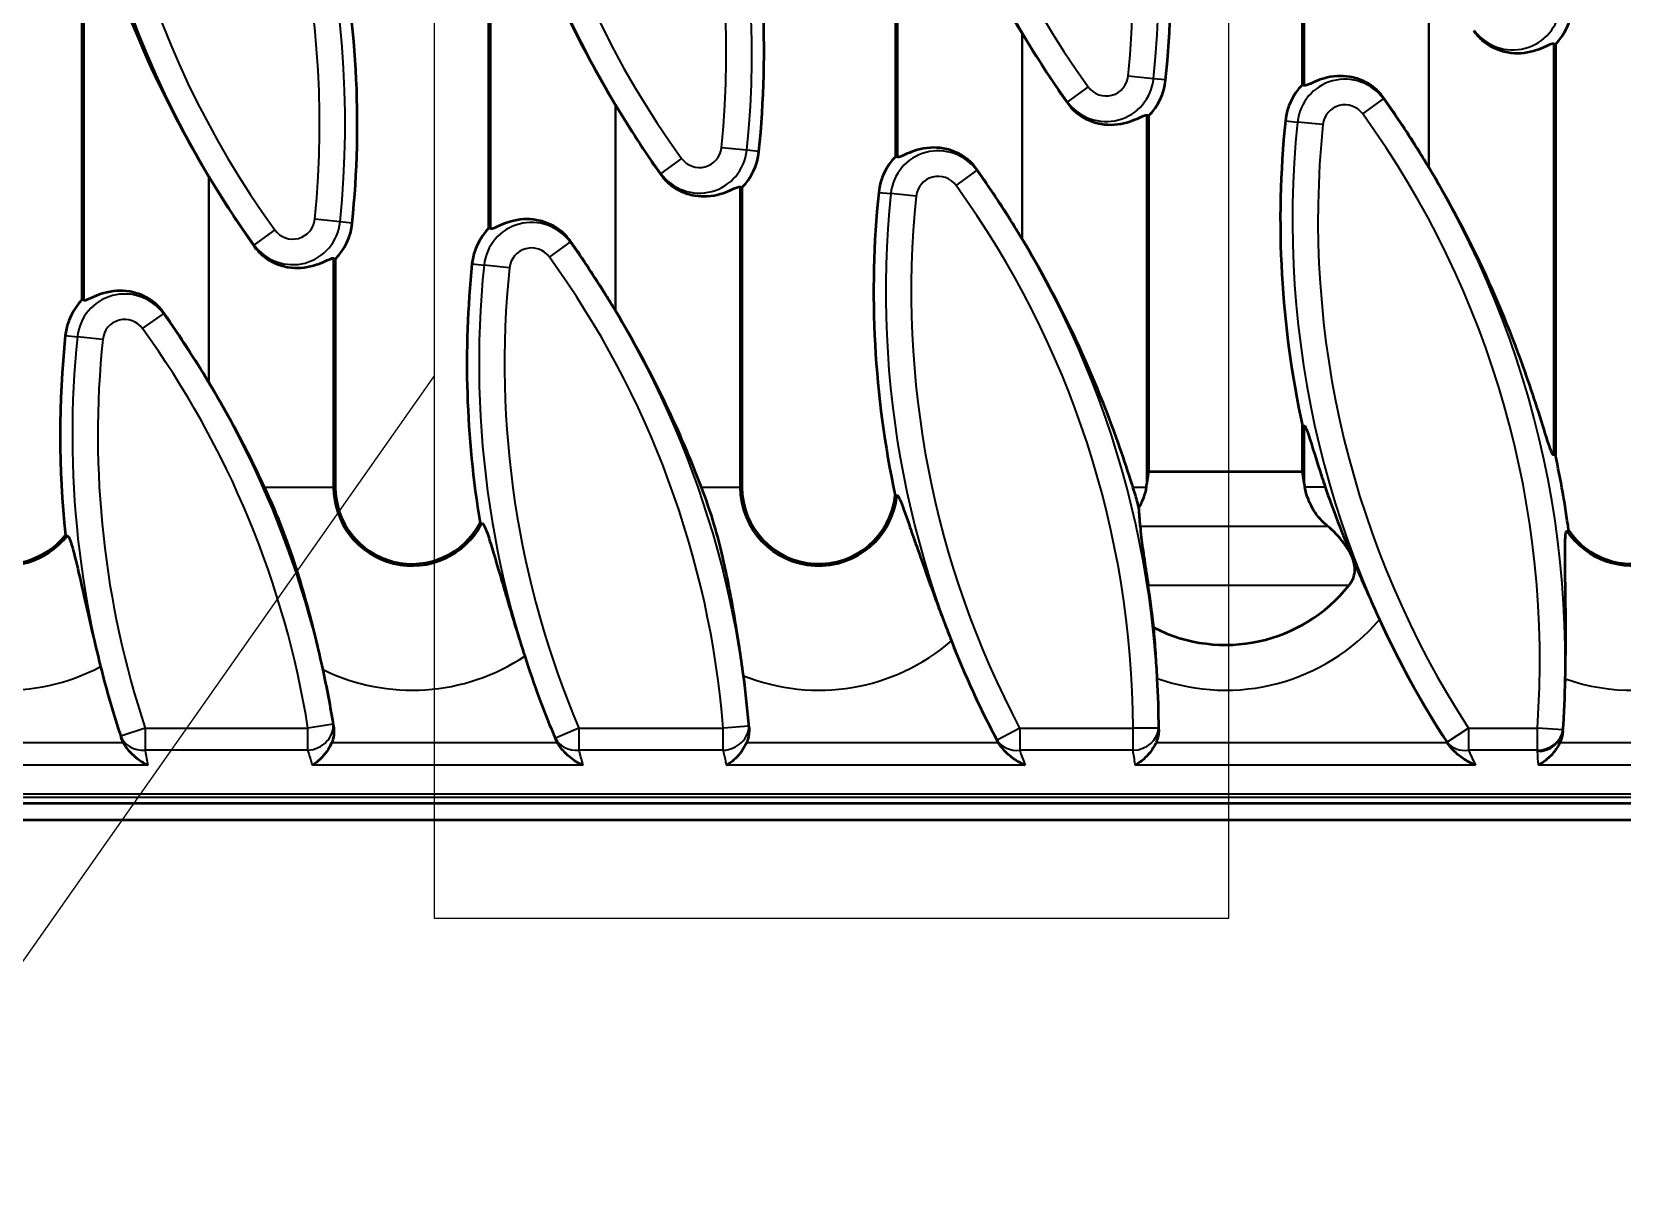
# Model space of a CAD drawing. Header units: millimetres. Extents: x 0 to 1485, y 0 to 1050.
# Drawn here: x 993.1 to 1086.2, y 482.8 to 550.9 of the extents above; entities that cross this region are included whole.
import ezdxf

# ---------------------------------------------------------------- set-up
doc = ezdxf.new("R2010")
doc.units = ezdxf.units.MM
doc.header["$LTSCALE"] = 2.5
for name, color, linetype, lineweight in [('Detailumgrenzung (ISO)', 7, 'Continuous', 25), ('Sichtbar (ISO)', 7, 'Continuous', 50), ('Sichtbar schmal (ISO)', 7, 'Continuous', 35)]:
    doc.layers.add(name, color=color, linetype=linetype, lineweight=lineweight)

# ---------------------------------------------------------------- blocks, each defined once
blk = doc.blocks.new('2DDetail0')
at = {"layer": 'Detailumgrenzung (ISO)', "flags": 128}
blk.add_lwpolyline([(406.668, 199.609), (425.279, 199.609), (425.279, 251.495), (406.668, 251.495), (406.668, 199.609)], dxfattribs=at)
blk = doc.blocks.new('2DTransSymbol1')
at = {"layer": 'Detailumgrenzung (ISO)'}
blk.add_line((406.668, 212.311), (352.158, 134.75), dxfattribs=at)

msp = doc.modelspace()

# ---------------------------------------------------------------- linework, layer by layer
at = {"layer": 'Sichtbar (ISO)'}
for p, q in [((1067.503, 547.812), (1067.503, 571.839)), ((1043.693, 543.621), (1043.693, 567.649)), ((1019.884, 539.431), (1019.884, 563.459)), ((996.074, 535.24), (996.074, 559.268)), ((1082.313, 550.182), (1082.313, 526.154)), ((1058.503, 545.991), (1058.503, 525.159)), ((1034.693, 541.801), (1034.693, 524.259)), ((1010.884, 537.61), (1010.884, 524.259)), ((1067.503, 527.839), (1067.62, 527.852)), ((1067.503, 525.159), (1067.503, 527.839)), ((1082.313, 526.154), (1082.196, 526.142)), ((1058.503, 525.159), (1058.386, 524.387)), ((1067.503, 525.159), (1058.503, 525.159)), ((1067.62, 524.387), (1067.503, 525.159)), ((920.646, 505.759), (1419.646, 505.759)), ((1420.146, 504.759), (420.146, 504.759))]:
    msp.add_line(p, q, dxfattribs=at)
for centre, radius, start, end in [((1002.974, 553.912), 56.821, 354.12505, 12.24573), ((979.165, 549.721), 56.821, 354.12505, 12.24573), ((955.355, 545.531), 56.821, 354.12505, 12.24573), ((1079.825, 552.644), 3.5, 315.28608, 354.12505), ((1099.222, 579.701), 56.122, 210.93272, 210.99477), ((1056.016, 548.454), 3.5, 315.28608, 354.12505), ((1069.99, 545.349), 3.5, 135.28608, 174.12505), ((1075.412, 575.511), 56.122, 210.93272, 210.99477), ((1123.032, 539.892), 56.821, 174.12505, 192.24573), ((1032.206, 544.263), 3.5, 315.28608, 354.12505), ((1046.181, 541.159), 3.5, 135.28608, 174.12505), ((1026.784, 514.102), 56.122, 30.93272, 30.99477), ((1051.603, 571.32), 56.122, 210.93272, 210.99477), ((1099.222, 535.701), 56.821, 174.12505, 192.11933), ((1008.397, 540.073), 3.5, 315.28608, 354.12505), ((1022.371, 536.968), 3.5, 135.28608, 174.12505), ((1002.974, 509.912), 56.122, 30.93272, 30.99477), ((1075.412, 531.511), 56.821, 174.12505, 189.47002), ((998.562, 532.778), 3.5, 135.28608, 174.12505), ((979.165, 505.721), 56.122, 30.93272, 30.99477), ((1051.603, 527.32), 56.821, 174.12505, 185.93494), ((955.355, 501.531), 56.122, 30.93272, 30.99477), ((1026.784, 514.102), 56.821, 7.71332, 12.24573), ((991.574, 524.259), 4.5, 180, 321.29525), ((1015.384, 524.259), 4.5, 180, 332.22447), ((1039.193, 524.259), 4.5, 180, 353.78443), ((1086.813, 524.259), 4.5, 214.21373, 0), ((1002.974, 509.912), 56.165, 6.25829, 8.81559), ((1063.003, 524.259), 9.234, 242.95895, 321.56924), ((1123.032, 539.892), 56.122, 204.62796, 213.05051), ((1099.222, 535.701), 56.122, 201.36581, 207.97683), ((1075.412, 531.511), 56.122, 197.79028, 203.10417), ((1051.603, 527.32), 56.122, 193.98684, 198.4027), ((955.355, 501.531), 56.122, 8.99832, 12.39187), ((979.165, 505.721), 56.122, 4.57104, 7.67641), ((1002.974, 509.912), 56.122, 0.17101, 3.21705), ((1026.784, 514.102), 56.122, 355.77199, 358.90894)]:
    msp.add_arc(centre, radius, start, end, dxfattribs=at)
for centre, major_axis, ratio, start_param, end_param in [((1051.114, 524.755), (-7.3, 0), 0.57735, 3.023669, 3.054326), ((1074.892, 524.755), (-7.3, 0), 0.57735, 0.087266, 0.117923), ((1002.974, 518.366), (0, -55.792), 0.988452, 1.635676, 1.654715)]:
    msp.add_ellipse(centre, major_axis=major_axis, ratio=ratio, start_param=start_param, end_param=end_param, dxfattribs=at)
for points, knots in [([(1043.81, 567.662), (1043.824, 567.663), (1043.842, 567.642), (1043.886, 567.559), (1043.914, 567.495), (1044.004, 567.259), (1044.076, 567.041), (1044.318, 566.289), (1044.526, 565.613), (1044.979, 564.207), (1045.225, 563.474), (1046.175, 560.788), (1047.082, 558.542), (1049.042, 554.44), (1050.053, 552.572), (1051.083, 550.853)], [0.001445, 0.001445, 0.001445, 0.001445, 0.046776, 0.046776, 0.093551, 0.093551, 0.187102, 0.187102, 0.417891, 0.417891, 0.64868, 0.64868, 1.339149, 1.339149, 1.926999, 1.926999, 1.926999, 1.926999]), ([(1020.001, 563.471), (1020.014, 563.472), (1020.032, 563.452), (1020.077, 563.369), (1020.104, 563.305), (1020.195, 563.069), (1020.267, 562.851), (1020.509, 562.099), (1020.716, 561.422), (1021.17, 560.016), (1021.416, 559.284), (1022.366, 556.597), (1023.272, 554.352), (1025.232, 550.249), (1026.243, 548.381), (1027.273, 546.662)], [0.001445, 0.001445, 0.001445, 0.001445, 0.046776, 0.046776, 0.093551, 0.093551, 0.187102, 0.187102, 0.417891, 0.417891, 0.64868, 0.64868, 1.339149, 1.339149, 1.926999, 1.926999, 1.926999, 1.926999]), ([(996.191, 559.281), (996.204, 559.282), (996.222, 559.261), (996.267, 559.178), (996.295, 559.115), (996.385, 558.878), (996.457, 558.66), (996.699, 557.908), (996.907, 557.232), (997.36, 555.826), (997.606, 555.093), (998.556, 552.407), (999.462, 550.161), (1001.423, 546.059), (1002.433, 544.191), (1003.464, 542.472)], [0.001445, 0.001445, 0.001445, 0.001445, 0.046776, 0.046776, 0.093551, 0.093551, 0.187102, 0.187102, 0.417891, 0.417891, 0.64868, 0.64868, 1.339149, 1.339149, 1.926999, 1.926999, 1.926999, 1.926999]), ([(1051.114, 550.801), (1051.53, 550.107), (1051.956, 549.428), (1052.805, 548.118), (1053.254, 547.45), (1053.713, 546.788)], [5.6696828, 5.6696828, 5.6696828, 5.6696828, 5.9076607, 5.9076607, 6.1399115, 6.1399115, 6.1399115, 6.1399115]), ([(1077.522, 550.979), (1077.664, 550.775), (1077.839, 550.581), (1078.247, 550.231), (1078.485, 550.082), (1078.967, 549.852), (1079.253, 549.764), (1079.8, 549.669), (1080.061, 549.661), (1080.833, 549.706), (1081.304, 549.874), (1081.942, 550.156), (1082.13, 550.258), (1082.196, 550.23)], [3.7738978, 3.7738978, 3.7738978, 3.7738978, 3.8486369, 3.8486369, 3.9329934, 3.9329934, 4.0314686, 4.0314686, 4.1299438, 4.1299438, 4.3729414, 4.3729414, 4.5970062, 4.5970062, 4.5970062, 4.5970062]), ([(1072.293, 547.015), (1072.152, 547.218), (1071.977, 547.412), (1071.569, 547.763), (1071.331, 547.911), (1070.848, 548.141), (1070.563, 548.23), (1070.016, 548.325), (1069.754, 548.333), (1068.982, 548.287), (1068.511, 548.119), (1067.874, 547.838), (1067.685, 547.736), (1067.62, 547.763)], [3.7738978, 3.7738978, 3.7738978, 3.7738978, 3.8486369, 3.8486369, 3.9329934, 3.9329934, 4.0314686, 4.0314686, 4.1299438, 4.1299438, 4.3729414, 4.3729414, 4.5970062, 4.5970062, 4.5970062, 4.5970062]), ([(1027.304, 546.61), (1027.721, 545.917), (1028.146, 545.237), (1028.995, 543.928), (1029.444, 543.259), (1029.903, 542.598)], [5.6696828, 5.6696828, 5.6696828, 5.6696828, 5.9076607, 5.9076607, 6.1399115, 6.1399115, 6.1399115, 6.1399115]), ([(1053.713, 546.788), (1053.854, 546.585), (1054.029, 546.391), (1054.437, 546.04), (1054.675, 545.892), (1055.158, 545.662), (1055.443, 545.573), (1055.99, 545.478), (1056.252, 545.471), (1057.024, 545.516), (1057.495, 545.684), (1058.132, 545.965), (1058.321, 546.067), (1058.386, 546.04)], [3.7738978, 3.7738978, 3.7738978, 3.7738978, 3.8486369, 3.8486369, 3.9329934, 3.9329934, 4.0314686, 4.0314686, 4.1299438, 4.1299438, 4.3729414, 4.3729414, 4.5970062, 4.5970062, 4.5970062, 4.5970062]), ([(1074.892, 543.002), (1074.712, 543.302), (1074.532, 543.596), (1073.717, 544.908), (1073.012, 545.98), (1072.293, 547.015)], [5.4826973, 5.4826973, 5.4826973, 5.4826973, 5.5850708, 5.5850708, 5.9462229, 5.9462229, 5.9462229, 5.9462229]), ([(1048.483, 542.824), (1048.342, 543.028), (1048.167, 543.222), (1047.759, 543.573), (1047.521, 543.721), (1047.038, 543.951), (1046.753, 544.039), (1046.206, 544.134), (1045.945, 544.142), (1045.173, 544.097), (1044.701, 543.929), (1044.064, 543.648), (1043.876, 543.545), (1043.81, 543.573)], [3.7738978, 3.7738978, 3.7738978, 3.7738978, 3.8486369, 3.8486369, 3.9329934, 3.9329934, 4.0314686, 4.0314686, 4.1299438, 4.1299438, 4.3729414, 4.3729414, 4.5970062, 4.5970062, 4.5970062, 4.5970062]), ([(1051.083, 538.812), (1050.903, 539.111), (1050.723, 539.406), (1049.908, 540.717), (1049.202, 541.79), (1048.483, 542.824)], [5.4826973, 5.4826973, 5.4826973, 5.4826973, 5.5850708, 5.5850708, 5.9462229, 5.9462229, 5.9462229, 5.9462229]), ([(1082.196, 526.142), (1082.182, 526.14), (1082.164, 526.161), (1082.119, 526.244), (1082.092, 526.308), (1082.002, 526.544), (1081.93, 526.762), (1081.688, 527.514), (1081.48, 528.191), (1081.027, 529.597), (1080.78, 530.329), (1079.831, 533.016), (1078.924, 535.261), (1076.964, 539.363), (1075.953, 541.231), (1074.923, 542.95)], [0.001445, 0.001445, 0.001445, 0.001445, 0.046776, 0.046776, 0.093551, 0.093551, 0.187102, 0.187102, 0.417891, 0.417891, 0.64868, 0.64868, 1.339149, 1.339149, 1.926999, 1.926999, 1.926999, 1.926999]), ([(1003.495, 542.42), (1003.911, 541.726), (1004.337, 541.047), (1005.186, 539.738), (1005.634, 539.069), (1006.094, 538.407)], [5.6696828, 5.6696828, 5.6696828, 5.6696828, 5.9076607, 5.9076607, 6.1399115, 6.1399115, 6.1399115, 6.1399115]), ([(1029.903, 542.598), (1030.045, 542.395), (1030.219, 542.2), (1030.628, 541.85), (1030.866, 541.701), (1031.348, 541.472), (1031.634, 541.383), (1032.181, 541.288), (1032.442, 541.28), (1033.214, 541.325), (1033.685, 541.493), (1034.323, 541.775), (1034.511, 541.877), (1034.577, 541.849)], [3.7738978, 3.7738978, 3.7738978, 3.7738978, 3.8486369, 3.8486369, 3.9329934, 3.9329934, 4.0314686, 4.0314686, 4.1299438, 4.1299438, 4.3729414, 4.3729414, 4.5970062, 4.5970062, 4.5970062, 4.5970062]), ([(1024.674, 538.634), (1024.533, 538.837), (1024.358, 539.031), (1023.95, 539.382), (1023.712, 539.53), (1023.229, 539.76), (1022.944, 539.849), (1022.397, 539.944), (1022.135, 539.952), (1021.363, 539.906), (1020.892, 539.738), (1020.255, 539.457), (1020.066, 539.355), (1020.001, 539.382)], [3.7738978, 3.7738978, 3.7738978, 3.7738978, 3.8486369, 3.8486369, 3.9329934, 3.9329934, 4.0314686, 4.0314686, 4.1299438, 4.1299438, 4.3729414, 4.3729414, 4.5970062, 4.5970062, 4.5970062, 4.5970062]), ([(1006.094, 538.407), (1006.235, 538.204), (1006.41, 538.01), (1006.818, 537.659), (1007.056, 537.511), (1007.539, 537.281), (1007.824, 537.192), (1008.371, 537.098), (1008.633, 537.09), (1009.405, 537.135), (1009.876, 537.303), (1010.513, 537.584), (1010.702, 537.686), (1010.767, 537.659)], [3.7738978, 3.7738978, 3.7738978, 3.7738978, 3.8486369, 3.8486369, 3.9329934, 3.9329934, 4.0314686, 4.0314686, 4.1299438, 4.1299438, 4.3729414, 4.3729414, 4.5970062, 4.5970062, 4.5970062, 4.5970062]), ([(1027.273, 534.621), (1027.093, 534.921), (1026.913, 535.215), (1026.098, 536.527), (1025.393, 537.599), (1024.674, 538.634)], [5.4826973, 5.4826973, 5.4826973, 5.4826973, 5.5850708, 5.5850708, 5.9462229, 5.9462229, 5.9462229, 5.9462229]), ([(1057.586, 524.259), (1057.54, 524.405), (1057.492, 524.553), (1057.217, 525.406), (1056.971, 526.139), (1056.021, 528.825), (1055.115, 531.07), (1053.155, 535.173), (1052.144, 537.041), (1051.114, 538.76)], [0.368707, 0.368707, 0.368707, 0.368707, 0.417891, 0.417891, 0.64868, 0.64868, 1.339149, 1.339149, 1.926999, 1.926999, 1.926999, 1.926999]), ([(1000.864, 534.443), (1000.723, 534.647), (1000.548, 534.841), (1000.14, 535.192), (999.902, 535.34), (999.419, 535.57), (999.134, 535.658), (998.587, 535.753), (998.326, 535.761), (997.554, 535.716), (997.082, 535.548), (996.445, 535.267), (996.257, 535.164), (996.191, 535.192)], [3.7738978, 3.7738978, 3.7738978, 3.7738978, 3.8486369, 3.8486369, 3.9329934, 3.9329934, 4.0314686, 4.0314686, 4.1299438, 4.1299438, 4.3729414, 4.3729414, 4.5970062, 4.5970062, 4.5970062, 4.5970062]), ([(1003.464, 530.431), (1003.064, 531.096), (1002.656, 531.749), (1001.809, 533.059), (1001.342, 533.756), (1000.864, 534.443)], [1.8806918, 1.8806918, 1.8806918, 1.8806918, 2.1093529, 2.1093529, 2.3506664, 2.3506664, 2.3506664, 2.3506664]), ([(1032.322, 524.259), (1031.725, 525.819), (1031.026, 527.464), (1029.345, 530.982), (1028.334, 532.85), (1027.304, 534.569)], [0.830789, 0.830789, 0.830789, 0.830789, 1.339149, 1.339149, 1.926999, 1.926999, 1.926999, 1.926999]), ([(1006.742, 524.259), (1006.177, 525.476), (1005.565, 526.693), (1004.459, 528.732), (1003.983, 529.565), (1003.495, 530.379)], [1.1724592, 1.1724592, 1.1724592, 1.1724592, 1.5671437, 1.5671437, 1.8461985, 1.8461985, 1.8461985, 1.8461985]), ([(1067.62, 527.852), (1067.64, 527.854), (1067.673, 527.802), (1067.755, 527.609), (1067.805, 527.468), (1068.065, 526.699), (1068.367, 525.698), (1068.708, 524.652), (1068.772, 524.457), (1068.838, 524.259)], [1.566222, 1.566222, 1.566222, 1.566222, 1.6350841, 1.6350841, 1.7053903, 1.7053903, 2.0082678, 2.0082678, 2.0761929, 2.0761929, 2.0761929, 2.0761929]), ([(1010.169, 513.574), (1009.982, 514.428), (1009.792, 515.232), (1009.253, 517.387), (1008.887, 518.68), (1007.935, 521.535), (1007.474, 522.681), (1006.742, 524.259)], [-1.180217, -1.180217, -1.180217, -1.180217, -0.963853, -0.963853, -0.533073, -0.533073, 0, 0, 0, 0]), ([(1034.783, 513.218), (1034.624, 514.402), (1034.461, 515.458), (1034.078, 517.767), (1033.833, 519.027), (1033.418, 520.818), (1033.26, 521.428), (1032.85, 522.808), (1032.615, 523.492), (1032.322, 524.259)], [-1.034156, -1.034156, -1.034156, -1.034156, -0.834853, -0.834853, -0.475916, -0.475916, -0.260053, -0.260053, 0, 0, 0, 0]), ([(1057.928, 523.043), (1057.902, 523.153), (1057.874, 523.262), (1057.77, 523.657), (1057.686, 523.944), (1057.586, 524.259)], [-0.1595351, -0.1595351, -0.1595351, -0.1595351, -0.1145878, -0.1145878, 0, 0, 0, 0]), ([(1068.973, 521.983), (1068.89, 522.051), (1068.81, 522.121), (1068.51, 522.406), (1068.331, 522.633), (1067.922, 523.272), (1067.741, 523.778), (1067.643, 524.259)], [1.8080032, 1.8080032, 1.8080032, 1.8080032, 1.8522257, 1.8522257, 1.9853898, 1.9853898, 2.2549089, 2.2549089, 2.2549089, 2.2549089]), ([(1068.838, 524.259), (1069.039, 523.656), (1069.276, 523.009), (1069.839, 521.556), (1070.169, 520.738), (1070.889, 519.029), (1071.318, 518.038), (1071.891, 516.777), (1071.953, 516.64), (1072.015, 516.504)], [-1.887042, -1.887042, -1.887042, -1.887042, -1.40838, -1.40838, -0.958755, -0.958755, -0.589475, -0.589475, -0.544652, -0.544652, -0.544652, -0.544652]), ([(1043.785, 523.778), (1043.791, 523.778), (1043.798, 523.775), (1043.814, 523.762), (1043.824, 523.751), (1043.863, 523.694), (1043.897, 523.625), (1044.065, 523.238), (1044.266, 522.664), (1044.728, 521.345), (1045.072, 520.344), (1045.836, 518.213), (1046.179, 517.283), (1046.681, 515.966), (1046.819, 515.61), (1046.958, 515.255)], [-1.893378, -1.893378, -1.893378, -1.893378, -1.860827, -1.860827, -1.821477, -1.821477, -1.716103, -1.716103, -1.341433, -1.341433, -0.894984, -0.894984, -0.584299, -0.584299, -0.469565, -0.469565, -0.469565, -0.469565]), ([(995.207, 521.41), (995.222, 521.405), (995.236, 521.394), (995.27, 521.354), (995.288, 521.324), (995.379, 521.141), (995.462, 520.877), (995.672, 520.085), (995.816, 519.463), (996.161, 517.94), (996.357, 517.062), (996.754, 515.357), (996.946, 514.558), (997.145, 513.756)], [-1.505197, -1.505197, -1.505197, -1.505197, -1.453148, -1.453148, -1.394229, -1.394229, -1.176083, -1.176083, -0.881899, -0.881899, -0.579996, -0.579996, -0.331461, -0.331461, -0.331461, -0.331461]), ([(1019.487, 522.142), (1019.502, 522.14), (1019.518, 522.129), (1019.557, 522.084), (1019.581, 522.046), (1019.71, 521.794), (1019.833, 521.422), (1020.107, 520.566), (1020.345, 519.746), (1020.881, 517.915), (1021.149, 517.011), (1021.613, 515.504), (1021.792, 514.933), (1021.975, 514.364)], [-1.524649, -1.524649, -1.524649, -1.524649, -1.488047, -1.488047, -1.44266, -1.44266, -1.259293, -1.259293, -0.884926, -0.884926, -0.581028, -0.581028, -0.400811, -0.400811, -0.400811, -0.400811]), ([(1058.006, 521.983), (1058.018, 521.796), (1058.042, 521.564), (1058.116, 520.949), (1058.179, 520.494), (1058.322, 519.52), (1058.401, 519.005), (1058.476, 518.519)], [1.4149328, 1.4149328, 1.4149328, 1.4149328, 1.5213938, 1.5213938, 1.6734166, 1.6734166, 1.8200585, 1.8200585, 1.8200585, 1.8200585]), ([(1070.236, 518.519), (1070.255, 518.543), (1070.274, 518.567), (1070.31, 518.618), (1070.329, 518.645), (1070.38, 518.726), (1070.411, 518.781), (1070.508, 518.984), (1070.551, 519.134), (1070.582, 519.445), (1070.57, 519.595), (1070.507, 519.914), (1070.449, 520.08), (1070.27, 520.478), (1070.12, 520.723), (1069.667, 521.339), (1069.322, 521.701), (1068.973, 521.983)], [-0.5921905, -0.5921905, -0.5921905, -0.5921905, -0.5791596, -0.5791596, -0.5654217, -0.5654217, -0.5382489, -0.5382489, -0.4693192, -0.4693192, -0.4025212, -0.4025212, -0.3238211, -0.3238211, -0.1992253, -0.1992253, 0, 0, 0, 0]), ([(1082.895, 513.033), (1082.908, 513.708), (1082.916, 514.382), (1082.924, 515.963), (1082.919, 516.841), (1082.898, 518.874), (1082.881, 519.838), (1082.882, 520.922), (1082.889, 521.27), (1082.922, 521.551), (1082.933, 521.609), (1082.957, 521.668), (1082.967, 521.681), (1082.979, 521.686)], [-0.9096801, -0.9096801, -0.9096801, -0.9096801, -0.7730773, -0.7730773, -0.5823149, -0.5823149, -0.2954765, -0.2954765, -0.1097811, -0.1097811, -0.0420755, -0.0420755, 0, 0, 0, 0]), ([(1059.007, 513.061), (1058.98, 513.558), (1058.949, 514.055), (1058.881, 515.053), (1058.844, 515.549), (1058.805, 516.034)], [-0.9769019, -0.9769019, -0.9769019, -0.9769019, -0.8908267, -0.8908267, -0.8024004, -0.8024004, -0.8024004, -0.8024004]), ([(1010.786, 510.308), (1010.826, 510.058), (1010.818, 509.801), (1010.736, 509.463), (1010.706, 509.372), (1010.668, 509.284)], [0, 0, 0, 0, 0.07596, 0.07596, 0.1047277, 0.1047277, 0.1047277, 0.1047277]), ([(999.912, 507.985), (999.91, 507.986), (999.908, 507.987), (999.748, 508.06), (999.588, 508.151), (999.284, 508.363), (999.137, 508.484), (998.843, 508.774), (998.695, 508.951), (998.543, 509.191), (998.516, 509.237), (998.49, 509.284)], [-0.0008062, -0.0008062, -0.0008062, -0.0008062, 0, 0, 0.0642914, 0.0642914, 0.126081, 0.126081, 0.1958506, 0.1958506, 0.2120428, 0.2120428, 0.2120428, 0.2120428]), ([(1010.668, 509.284), (1010.593, 509.108), (1010.498, 508.941), (1010.273, 508.615), (1010.139, 508.46), (1009.856, 508.19), (1009.706, 508.075), (1009.554, 507.987), (1009.552, 507.986), (1009.551, 507.985)], [0.0947916, 0.0947916, 0.0947916, 0.0947916, 0.1522468, 0.1522468, 0.2178656, 0.2178656, 0.2863204, 0.2863204, 0.2870271, 0.2870271, 0.2870271, 0.2870271]), ([(1025.38, 507.985), (1025.378, 507.986), (1025.376, 507.987), (1025.107, 508.105), (1024.835, 508.271), (1024.384, 508.647), (1024.208, 508.831), (1024.002, 509.107), (1023.945, 509.194), (1023.894, 509.284)], [-0.0008269, -0.0008269, -0.0008269, -0.0008269, 0, 0, 0.1062093, 0.1062093, 0.1910154, 0.1910154, 0.2271551, 0.2271551, 0.2271551, 0.2271551]), ([(1034.958, 509.284), (1034.947, 509.259), (1034.935, 509.233), (1034.832, 509.021), (1034.72, 508.845), (1034.479, 508.538), (1034.351, 508.403), (1034.083, 508.167), (1033.941, 508.067), (1033.799, 507.987), (1033.797, 507.986), (1033.796, 507.985)], [0.0850363, 0.0850363, 0.0850363, 0.0850363, 0.0934038, 0.0934038, 0.1558913, 0.1558913, 0.2163996, 0.2163996, 0.2791222, 0.2791222, 0.2798388, 0.2798388, 0.2798388, 0.2798388]), ([(1035.108, 510.194), (1035.128, 509.944), (1035.101, 509.69), (1035.004, 509.395), (1034.983, 509.339), (1034.958, 509.284)], [0, 0, 0, 0, 0.07529831, 0.07529831, 0.09334807, 0.09334807, 0.09334807, 0.09334807]), ([(1051.27, 507.985), (1051.268, 507.986), (1051.266, 507.987), (1051.034, 508.084), (1050.801, 508.212), (1050.374, 508.517), (1050.173, 508.693), (1049.891, 509.015), (1049.792, 509.145), (1049.71, 509.284)], [-0.0008513, -0.0008513, -0.0008513, -0.0008513, 0, 0, 0.0895806, 0.0895806, 0.1725191, 0.1725191, 0.2214293, 0.2214293, 0.2214293, 0.2214293]), ([(1058.926, 509.284), (1058.899, 509.225), (1058.869, 509.167), (1058.729, 508.917), (1058.599, 508.738), (1058.347, 508.456), (1058.227, 508.342), (1057.98, 508.143), (1057.851, 508.057), (1057.721, 507.987), (1057.72, 507.986), (1057.718, 507.985)], [0.0752884, 0.0752884, 0.0752884, 0.0752884, 0.0947455, 0.0947455, 0.1616166, 0.1616166, 0.2160268, 0.2160268, 0.272036, 0.272036, 0.2727641, 0.2727641, 0.2727641, 0.2727641]), ([(1059.096, 510.079), (1059.096, 509.83), (1059.05, 509.58), (1058.946, 509.328), (1058.936, 509.306), (1058.926, 509.284)], [0, 0, 0, 0, 0.07484255, 0.07484255, 0.08210382, 0.08210382, 0.08210382, 0.08210382]), ([(1082.573, 509.284), (1082.527, 509.188), (1082.475, 509.095), (1082.289, 508.805), (1082.137, 508.623), (1081.771, 508.266), (1081.546, 508.103), (1081.322, 507.987), (1081.32, 507.986), (1081.319, 507.985)], [0.0654967, 0.0654967, 0.0654967, 0.0654967, 0.0974166, 0.0974166, 0.1698811, 0.1698811, 0.2646411, 0.2646411, 0.2653813, 0.2653813, 0.2653813, 0.2653813]), ([(1077.64, 507.985), (1077.637, 507.986), (1077.635, 507.987), (1077.419, 508.072), (1077.204, 508.182), (1076.8, 508.439), (1076.607, 508.587), (1076.275, 508.905), (1076.127, 509.074), (1076.007, 509.259)], [-0.000881, -0.000881, -0.000881, -0.000881, 0, 0, 0.0813896, 0.0813896, 0.1578758, 0.1578758, 0.224569, 0.224569, 0.224569, 0.224569])]:
    msp.add_open_spline(points, degree=3, knots=knots, dxfattribs=at)
for points, degree in [([(1082.196, 550.23), (1082.253, 550.206), (1082.313, 550.182)], 2), ([(1067.62, 547.763), (1067.562, 547.788), (1067.503, 547.812)], 2), ([(1058.386, 546.04), (1058.444, 546.016), (1058.503, 545.991)], 2), ([(1043.81, 543.573), (1043.752, 543.597), (1043.693, 543.621)], 2), ([(1034.577, 541.849), (1034.634, 541.825), (1034.693, 541.801)], 2), ([(1020.001, 539.382), (1019.943, 539.407), (1019.884, 539.431)], 2), ([(1010.767, 537.659), (1010.825, 537.635), (1010.884, 537.61)], 2), ([(1058.363, 524.259), (1058.279, 523.851), (1058.139, 523.424), (1057.928, 523.043)], 3), ([(1043.667, 523.772), (1043.706, 523.774), (1043.746, 523.776), (1043.785, 523.778)], 3), ([(995.086, 521.445), (995.127, 521.433), (995.167, 521.421), (995.207, 521.41)], 3), ([(1019.365, 522.162), (1019.406, 522.155), (1019.447, 522.149), (1019.487, 522.142)], 3), ([(1082.979, 521.686), (1083.016, 521.7), (1083.054, 521.714), (1083.091, 521.728)], 3), ([(998.49, 509.284), (998.434, 509.386), (998.388, 509.493), (998.351, 509.603)], 3), ([(1023.894, 509.284), (1023.856, 509.35), (1023.822, 509.418), (1023.792, 509.488)], 3), ([(1049.71, 509.284), (1049.692, 509.314), (1049.675, 509.343), (1049.659, 509.374)], 3), ([(1075.991, 509.284), (1075.996, 509.276), (1076.002, 509.267), (1076.007, 509.259)], 3), ([(1082.753, 509.964), (1082.735, 509.729), (1082.676, 509.497), (1082.573, 509.284)], 3)]:
    msp.add_open_spline(points, degree=degree, dxfattribs=at)
msp.add_rational_spline([(996.191, 535.192), (996.133, 535.216), (996.074, 535.24)], [1, 1.00000000051, 1], degree=2, dxfattribs=at)
at = {"layer": 'Sichtbar schmal (ISO)'}
for p, q in [((1067.62, 547.763), (1067.62, 571.852)), ((1043.81, 543.573), (1043.81, 567.662)), ((1020.001, 539.382), (1020.001, 563.471)), ((996.191, 535.192), (996.191, 559.281)), ((1074.892, 555.043), (1074.892, 543.002)), ((1074.923, 542.95), (1074.923, 554.991)), ((1051.083, 550.853), (1051.083, 538.812)), ((1051.114, 538.76), (1051.114, 550.801)), ((1082.196, 550.23), (1082.196, 526.142)), ((1054.967, 547.695), (1053.756, 546.82)), ((1058.79, 548.168), (1057.303, 548.321)), ((1059.497, 548.096), (1058.79, 548.168)), ((1027.273, 546.662), (1027.273, 534.621)), ((1027.304, 534.569), (1027.304, 546.61)), ((1053.713, 546.788), (1053.756, 546.82)), ((1071.039, 546.108), (1072.25, 546.984)), ((1072.293, 547.015), (1072.25, 546.984)), ((1058.386, 546.04), (1058.386, 524.387)), ((1066.509, 545.708), (1067.216, 545.635)), ((1068.703, 545.482), (1067.216, 545.635)), ((1034.98, 543.978), (1033.494, 544.131)), ((1035.688, 543.905), (1034.98, 543.978)), ((1031.157, 543.505), (1029.947, 542.629)), ((1048.483, 542.824), (1048.44, 542.793)), ((1003.464, 542.472), (1003.464, 530.431)), ((1003.495, 530.379), (1003.495, 542.42)), ((1029.903, 542.598), (1029.947, 542.629)), ((1047.229, 541.917), (1048.44, 542.793)), ((1034.577, 541.849), (1034.577, 524.259)), ((1042.699, 541.517), (1043.407, 541.444)), ((1044.893, 541.291), (1043.407, 541.444)), ((1007.348, 539.314), (1006.137, 538.439)), ((1011.171, 539.787), (1009.684, 539.94)), ((1011.878, 539.715), (1011.171, 539.787)), ((1006.094, 538.407), (1006.137, 538.439)), ((1023.42, 537.727), (1024.631, 538.603)), ((1024.674, 538.634), (1024.631, 538.603)), ((1010.767, 537.659), (1010.767, 524.259)), ((1018.89, 537.327), (1019.597, 537.254)), ((1021.084, 537.101), (1019.597, 537.254)), ((1000.864, 534.443), (1000.821, 534.412)), ((999.61, 533.537), (1000.821, 534.412)), ((995.08, 533.136), (995.788, 533.063)), ((997.274, 532.91), (995.788, 533.063)), ((1067.62, 524.387), (1067.62, 527.852)), ((1006.742, 524.259), (1010.767, 524.259)), ((1010.767, 524.259), (1010.884, 524.259)), ((1032.322, 524.259), (1034.577, 524.259)), ((1034.577, 524.259), (1034.693, 524.259)), ((1057.586, 524.259), (1058.363, 524.259)), ((1068.838, 524.259), (1067.643, 524.259)), ((1058.006, 521.983), (1068.973, 521.983)), ((1058.476, 518.519), (1070.236, 518.519)), ((1010.762, 510.386), (1009.287, 510.15)), ((1035.09, 510.271), (1033.601, 510.15)), ((998.49, 509.284), (986.047, 509.284)), ((999.756, 510.15), (998.338, 509.68)), ((999.756, 510.15), (1009.287, 510.15)), ((999.756, 510.15), (999.756, 508.851)), ((1009.287, 508.851), (1009.287, 510.15)), ((1023.894, 509.284), (1010.668, 509.284)), ((1025.147, 510.15), (1023.772, 509.566)), ((1025.147, 510.15), (1033.601, 510.15)), ((1025.147, 510.15), (1025.147, 508.851)), ((1033.601, 508.851), (1033.601, 510.15)), ((1049.71, 509.284), (1034.958, 509.284)), ((1050.952, 510.15), (1049.631, 509.451)), ((1050.952, 510.15), (1057.59, 510.15)), ((1050.952, 510.15), (1050.952, 508.851)), ((1059.084, 510.157), (1057.59, 510.15)), ((1057.59, 508.851), (1057.59, 510.15)), ((1075.991, 509.284), (1058.926, 509.284)), ((1077.224, 510.15), (1075.971, 509.336)), ((1077.224, 510.15), (1081.257, 510.15)), ((1077.224, 510.15), (1077.224, 508.851)), ((1081.257, 508.851), (1081.257, 510.15)), ((1082.747, 510.042), (1081.257, 510.15)), ((1162.388, 509.284), (1082.573, 509.284)), ((1009.287, 508.851), (999.756, 508.851)), ((1033.601, 508.851), (1025.147, 508.851)), ((1057.59, 508.851), (1050.952, 508.851)), ((1081.257, 508.851), (1077.224, 508.851)), ((999.912, 507.985), (984.974, 507.985)), ((1025.38, 507.985), (1009.551, 507.985)), ((1051.27, 507.985), (1033.796, 507.985)), ((1077.64, 507.985), (1057.718, 507.985)), ((1163.626, 507.985), (1081.319, 507.985)), ((1419.646, 506.275), (920.646, 506.275)), ((1419.646, 506.08), (920.646, 506.08))]:
    msp.add_line(p, q, dxfattribs=at)
for centre, radius, start, end in [((1002.974, 553.912), 56.11, 354.12505, 35.87495), ((1002.974, 553.912), 54.616, 354.12505, 35.87495), ((1099.222, 579.701), 56.11, 174.12505, 215.87495), ((1099.222, 579.701), 54.616, 174.12505, 215.87495), ((979.165, 549.721), 56.11, 354.12505, 35.87495), ((1075.412, 575.511), 56.11, 174.12505, 215.87495), ((1075.412, 575.511), 54.616, 174.12505, 215.87495), ((979.165, 549.721), 54.616, 354.12505, 35.87495), ((955.355, 545.531), 56.11, 354.12505, 35.87495), ((955.355, 545.531), 54.616, 354.12505, 35.87495), ((1051.603, 571.32), 56.11, 174.12505, 215.87495), ((1051.603, 571.32), 54.616, 174.12505, 215.87495), ((1079.825, 552.644), 2.789, 215.87495, 354.12505), ((1056.016, 548.454), 2.789, 215.87495, 354.12505), ((1056.016, 548.454), 1.294, 215.87495, 354.12505), ((1069.99, 545.349), 2.789, 35.87495, 174.12505), ((1069.99, 545.349), 1.294, 35.87495, 174.12505), ((1026.784, 514.102), 56.11, 355.8505, 35.87495), ((1123.032, 539.892), 56.11, 174.12505, 212.99441), ((1026.784, 514.102), 54.616, 355.8505, 35.87495), ((1123.032, 539.892), 54.616, 174.12505, 212.99441), ((1032.206, 544.263), 2.789, 215.87495, 354.12505), ((1032.206, 544.263), 1.294, 215.87495, 354.12505), ((1046.181, 541.159), 2.789, 35.87495, 174.12505), ((1046.181, 541.159), 1.294, 35.87495, 174.12505), ((1002.974, 509.912), 54.616, 0.25023, 35.87495), ((1002.974, 509.912), 56.11, 0.25023, 35.87495), ((1099.222, 535.701), 56.11, 174.12505, 207.89358), ((1099.222, 535.701), 54.616, 174.12505, 207.89358), ((1008.397, 540.073), 2.789, 215.87495, 354.12505), ((1008.397, 540.073), 1.294, 215.87495, 354.12505), ((1022.371, 536.968), 2.789, 35.87495, 174.12505), ((1022.371, 536.968), 1.294, 35.87495, 174.12505), ((979.165, 505.721), 56.11, 4.65144, 35.87495), ((1075.412, 531.511), 56.11, 174.12505, 203.02323), ((979.165, 505.721), 54.616, 4.65144, 35.87495), ((1075.412, 531.511), 54.616, 174.12505, 203.02323), ((998.562, 532.778), 2.789, 35.87495, 174.12505), ((998.562, 532.778), 1.294, 35.87495, 174.12505), ((955.355, 501.531), 54.616, 9.0804, 35.87495), ((955.355, 501.531), 56.11, 9.0804, 35.87495), ((1051.603, 527.32), 56.11, 174.12505, 198.32326), ((1051.603, 527.32), 54.616, 174.12505, 198.32326), ((991.574, 524.259), 4.617, 180, 321.89439), ((1015.384, 524.259), 4.617, 180, 332.71642), ((1039.193, 524.259), 4.617, 180, 354.02014), ((1086.813, 524.259), 4.617, 213.86986, 0), ((1086.813, 524.259), 11.889, 250.76282, 329.37273), ((1063.003, 524.259), 11.889, 250.36284, 319.29045), ((1039.193, 524.259), 11.889, 248.22723, 310.77129), ((991.574, 524.259), 11.889, 236.62354, 297.94201), ((1015.384, 524.259), 11.889, 243.98566, 303.66579)]:
    msp.add_arc(centre, radius, start, end, dxfattribs=at)
for centre, major_axis, ratio, start_param, end_param in [((1009.287, 510.15), (1.431, 0.448), 0.855592, 4.450504, 6.114011), ((1033.601, 510.15), (1.461, 0.341), 0.860188, 4.514257, 6.111441), ((999.756, 510.15), (-1.478, -0.254), 0.862857, 0.173299, 1.423848), ((1025.147, 510.15), (-1.452, -0.378), 0.858782, 0.170944, 1.350868), ((1050.952, 510.15), (-1.412, -0.505), 0.852485, 0.167507, 1.274683), ((1057.59, 510.15), (1.482, 0.231), 0.863406, 4.578585, 6.109561), ((1077.224, 510.15), (-1.358, -0.636), 0.843191, 0.162834, 1.194508), ((1081.257, 510.15), (1.495, 0.119), 0.865344, 4.643803, 6.108395), ((1081.262, 510.075), (1.495, 0.117), 0.865367, 4.644974, 6.108381)]:
    msp.add_ellipse(centre, major_axis=major_axis, ratio=ratio, start_param=start_param, end_param=end_param, dxfattribs=at)
for points in [[(1010.762, 510.386), (1010.77, 510.36), (1010.778, 510.334), (1010.786, 510.308)], [(1035.09, 510.271), (1035.096, 510.245), (1035.102, 510.22), (1035.108, 510.194)], [(1059.084, 510.157), (1059.088, 510.131), (1059.092, 510.105), (1059.096, 510.079)], [(1081.319, 507.985), (1081.302, 508.249), (1081.283, 508.512), (1081.262, 508.776)]]:
    msp.add_open_spline(points, degree=3, dxfattribs=at)
for points, knots in [([(998.351, 509.603), (998.349, 509.617), (998.347, 509.63), (998.342, 509.656), (998.34, 509.668), (998.338, 509.68)], [1.397523971, 1.397523971, 1.397523971, 1.397523971, 1.398290839, 1.398290839, 1.398963153, 1.398963153, 1.398963153, 1.398963153]), ([(1023.792, 509.488), (1023.79, 509.499), (1023.787, 509.509), (1023.78, 509.535), (1023.776, 509.55), (1023.772, 509.566)], [1.311813295, 1.311813295, 1.311813295, 1.311813295, 1.312408309, 1.312408309, 1.313297855, 1.313297855, 1.313297855, 1.313297855]), ([(1049.659, 509.374), (1049.657, 509.38), (1049.655, 509.386), (1049.645, 509.412), (1049.638, 509.431), (1049.631, 509.451)], [1.221876164, 1.221876164, 1.221876164, 1.221876164, 1.222246749, 1.222246749, 1.223422211, 1.223422211, 1.223422211, 1.223422211]), ([(1076.007, 509.259), (1076.007, 509.26), (1076.007, 509.261), (1075.994, 509.286), (1075.983, 509.311), (1075.971, 509.336)], [1.12647472, 1.12647472, 1.12647472, 1.12647472, 1.126528951, 1.126528951, 1.128106705, 1.128106705, 1.128106705, 1.128106705]), ([(1082.747, 510.042), (1082.749, 510.02), (1082.75, 509.997), (1082.752, 509.971), (1082.752, 509.968), (1082.753, 509.964)], [1.490657171, 1.490657171, 1.490657171, 1.490657171, 1.491850057, 1.491850057, 1.492026728, 1.492026728, 1.492026728, 1.492026728]), ([(999.756, 508.851), (999.758, 508.839), (999.76, 508.828), (999.81, 508.539), (999.86, 508.262), (999.912, 507.985)], [-1.39896315, -1.39896315, -1.39896315, -1.39896315, -1.39829084, -1.39829084, -1.38242798, -1.38242798, -1.38242798, -1.38242798]), ([(1009.551, 507.985), (1009.526, 508.067), (1009.502, 508.149), (1009.477, 508.23), (1009.415, 508.438), (1009.351, 508.645), (1009.287, 508.851)], [-1.27970399, -1.27970399, -1.27970399, -1.27970399, -1.27522859, -1.27522859, -1.27522859, -1.26387056, -1.26387056, -1.26387056, -1.26387056]), ([(1025.147, 508.851), (1025.151, 508.836), (1025.155, 508.821), (1025.23, 508.532), (1025.304, 508.258), (1025.38, 507.985)], [-1.31329785, -1.31329785, -1.31329785, -1.31329785, -1.31240831, -1.31240831, -1.29622858, -1.29622858, -1.29622858, -1.29622858]), ([(1033.796, 507.985), (1033.778, 508.065), (1033.761, 508.146), (1033.743, 508.226), (1033.697, 508.434), (1033.649, 508.643), (1033.601, 508.851)], [-1.35461636, -1.35461636, -1.35461636, -1.35461636, -1.35025925, -1.35025925, -1.35025925, -1.33891944, -1.33891944, -1.33891944, -1.33891944]), ([(1050.952, 508.851), (1050.958, 508.832), (1050.965, 508.813), (1051.069, 508.523), (1051.169, 508.254), (1051.27, 507.985)], [-1.22342221, -1.22342221, -1.22342221, -1.22342221, -1.22224675, -1.22224675, -1.20563003, -1.20563003, -1.20563003, -1.20563003]), ([(1057.718, 507.985), (1057.715, 508.003), (1057.713, 508.021), (1057.71, 508.039), (1057.672, 508.31), (1057.632, 508.581), (1057.59, 508.851)], [-1.4300151, -1.4300151, -1.4300151, -1.4300151, -1.42904183, -1.42904183, -1.42904183, -1.41436007, -1.41436007, -1.41436007, -1.41436007]), ([(1077.224, 508.851), (1077.235, 508.827), (1077.247, 508.802), (1077.383, 508.513), (1077.51, 508.248), (1077.64, 507.985)], [-1.1281067, -1.1281067, -1.1281067, -1.1281067, -1.12652895, -1.12652895, -1.10933467, -1.10933467, -1.10933467, -1.10933467]), ([(1081.262, 508.776), (1081.262, 508.779), (1081.262, 508.782), (1081.26, 508.807), (1081.258, 508.829), (1081.257, 508.851)], [-1.492026728, -1.492026728, -1.492026728, -1.492026728, -1.491850057, -1.491850057, -1.490657171, -1.490657171, -1.490657171, -1.490657171])]:
    msp.add_open_spline(points, degree=3, knots=knots, dxfattribs=at)

# ---------------------------------------------------------------- block references
at = {"xscale": 2.5, "yscale": 2.5, "zscale": 2.5}
msp.add_blockref('2DTransSymbol1', (0, 0), dxfattribs=at)
at = {"layer": 'Detailumgrenzung (ISO)', "xscale": 2.5, "yscale": 2.5, "zscale": 2.5}
msp.add_blockref('2DDetail0', (0, 0), dxfattribs=at)

doc.saveas('drawing.dxf')
